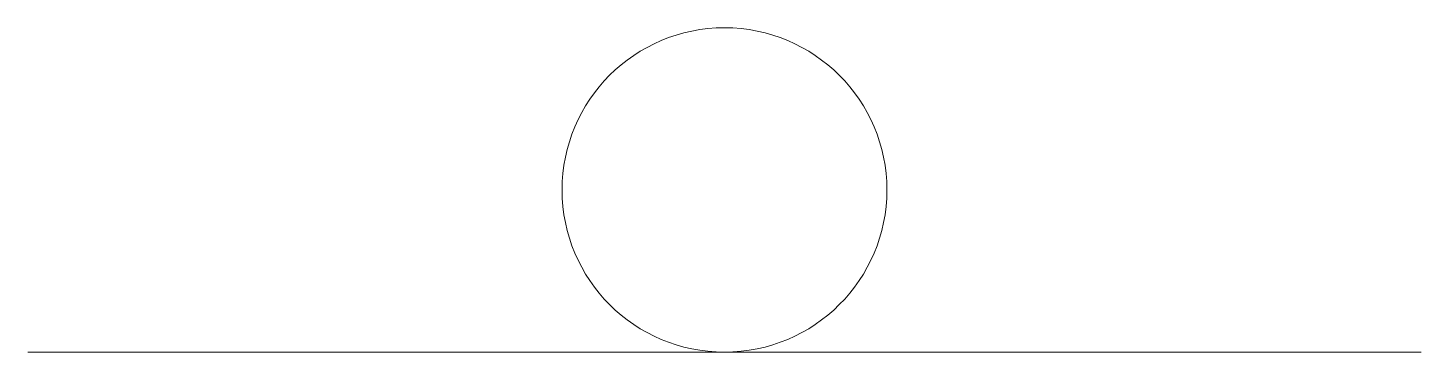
# Model space of a CAD drawing. Header units: feet. Extents: x 28.957 to 29.186, y 3.836 to 3.889.
import ezdxf

# ---------------------------------------------------------------- set-up
doc = ezdxf.new("R2010")
doc.units = ezdxf.units.FT
doc.header["$MEASUREMENT"] = 0
doc.layers.add('TEXT', color=7, linetype='Continuous', lineweight=5)

msp = doc.modelspace()

# ---------------------------------------------------------------- linework, layer by layer
at = {"layer": 'TEXT'}
msp.add_lwpolyline([(28.95699, 3.83571), (29.18564, 3.83571)], dxfattribs=at)
msp.add_circle((29.07131, 3.86236), 0.02665, dxfattribs=at)

doc.saveas('drawing.dxf')
